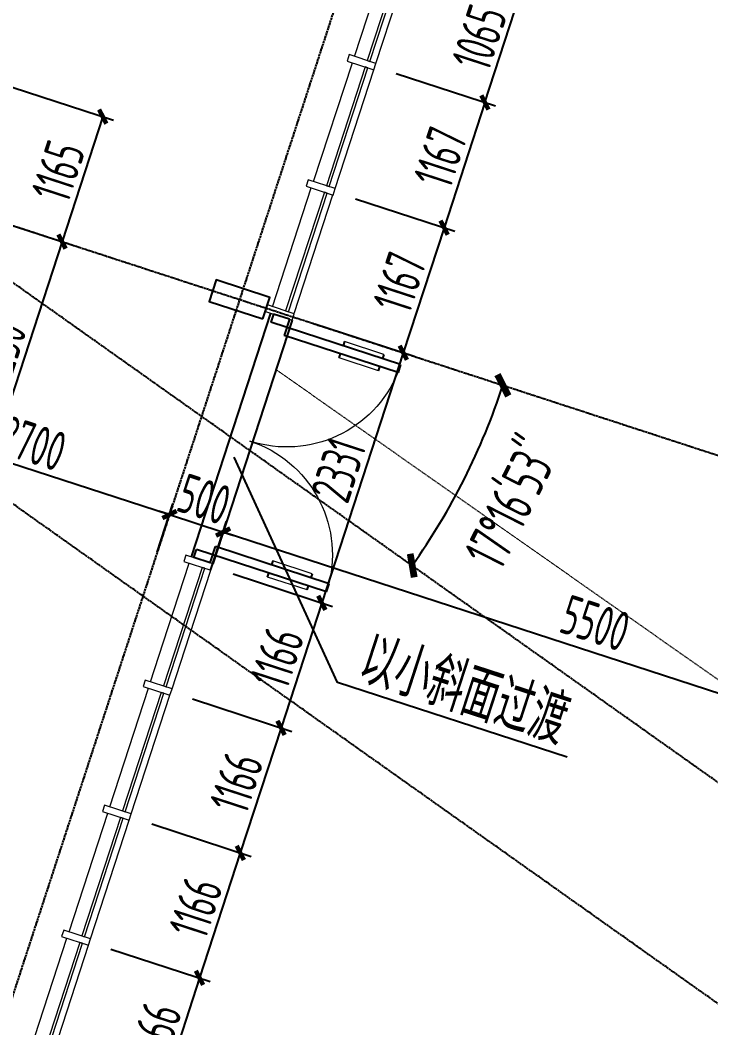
# Model space of a CAD drawing. Header units: millimetres. Extents: x 11639278 to 23698211, y -13072636 to -5537337.
# Drawn here: x 11867019 to 11873141, y -6338168 to -6329234 of the extents above; entities that cross this region are included whole.
import ezdxf
from ezdxf.enums import TextEntityAlignment as Align

# ---------------------------------------------------------------- set-up
doc = ezdxf.new("R2010")
doc.units = ezdxf.units.MM
doc.header["$LTSCALE"] = 10
for name, pattern in [('A2-RG-AXIS$0$CENTER', [2, 1.25, -0.25, 0.25, -0.25]), ('A2-RG-AXIS$0$DOTE', [2.42, 2, -0.2, 0.02, -0.2]), ('A2-RI-F1$0$Overhead 1_16_', [2.579687, 1.5875, -0.992188])]:
    doc.linetypes.add(name, pattern=pattern)
for name, color, linetype in [('A2-RB-F1$0$A-DIMS-100', 1, 'Continuous'), ('A2-RG-AXIS$0$A-DIMS-100', 1, 'Continuous'), ('A2-RG-AXIS$0$A-GRID', 1, 'A2-RG-AXIS$0$CENTER'), ('A2-RI-F1$0$A-COLS-PLAN-C', 7, 'Continuous'), ('A2-RI-F1$0$A-DOOR', 32, 'Continuous'), ('A2-RI-F1$0$A-GLAZ', 140, 'Continuous'), ('A2-RI-F1$0$A-ROOF-EDGE', 2, 'Continuous'), ('A2-RI-F1$0$A-SYMB', 4, 'Continuous'), ('A2-RI-F1$0$A-SYMB-AREA', 4, 'Continuous'), ('A2-RI-F1$0$A-SYMB-NAME', 4, 'Continuous'), ('A2-RI-F1$0$WINDOW_TEXT', 7, 'Continuous')]:
    doc.layers.add(name, color=color, linetype=linetype)
doc.layers.add('A2-RI-F1$0$A-FLOR-OVHD', color=8, linetype='A2-RI-F1$0$Overhead 1_16_', lineweight=5)
doc.layers.add('A2-RI-F1$0$A-GLAZ-CWMG', color=3, linetype='Continuous', lineweight=5)
doc.styles.add('A2-RB-F1$0$XD2008', font='hzs.shx', dxfattribs={"width": 0.7, "bigfont": 'hztxt.shx'})
doc.styles.add('A2-RG-AXIS$0$XD2008', font='hzs.shx', dxfattribs={"width": 0.7, "bigfont": 'hztxt.shx'})
doc.styles.add('A2-RI-F1$0$ECADI', font='hzs.shx', dxfattribs={"width": 0.7, "bigfont": 'hztxt.shx'})
doc.styles.add('A2-RI-F1$0$SIMPLEX', font='simplex.shx', dxfattribs={"width": 0.7})
doc.dimstyles.new('A2-RB-F1$0$XD100$0', dxfattribs={"dimscale": 100, "dimtxt": 3.5, "dimasz": 1, "dimexe": 1, "dimexo": 2, "dimgap": 0.5, "dimtad": 1, "dimdec": 0, "dimdsep": 46, "dimtxsty": 'A2-RB-F1$0$XD2008', "dimblk1": 'A2-RB-F1$0$_ArchTick', "dimblk2": 'A2-RB-F1$0$_ArchTick', "dimsah": 1, "dimcen": 2.5, "dimclrt": 4, "dimaunit": 1, "dimadec": 0, "dimazin": 0, "dimtfac": 1, "dimtdec": 0, "dimtix": 1, "dimtmove": 1, "dimatfit": 3, "dimfxl": 0, "dimtolj": 1, "dimtzin": 0, "dimarcsym": 0})
doc.dimstyles.new('A2-RG-AXIS$0$XD150', dxfattribs={"dimscale": 300, "dimtxt": 2.5, "dimasz": 1.5, "dimexe": 1, "dimexo": 2, "dimgap": 0.5, "dimtad": 1, "dimdec": 0, "dimdsep": 46, "dimtxsty": 'A2-RG-AXIS$0$XD2008', "dimcen": 2.5, "dimclrt": 4, "dimaunit": 1, "dimadec": 3, "dimazin": 0, "dimtfac": 1, "dimtdec": 0, "dimtmove": 2, "dimatfit": 3, "dimfxl": 0, "dimtolj": 1, "dimtzin": 0, "dimarcsym": 0})

# ---------------------------------------------------------------- blocks, each defined once
blk = doc.blocks.new('A2-RI-F1$0$System Panel - Glazed-5394237-Documents - Level 1')
at = {"layer": 'A2-RI-F1$0$A-GLAZ', "lineweight": 13}
for p, q in [((552.8, 44.4), (-552.8, 44.4)), ((-552.8, 44.4), (-552.8, 19.1)), ((-552.8, 19.1), (552.8, 19.1)), ((552.8, 19.1), (552.8, 44.4))]:
    blk.add_line(p, q, dxfattribs=at)
blk = doc.blocks.new('A2-RI-F1$0$System Panel - Glazed-5394239-Documents - Level 1')
at = {"layer": 'A2-RI-F1$0$A-GLAZ', "lineweight": 13}
for p, q in [((552.8, 44.4), (-552.8, 44.4)), ((-552.8, 44.4), (-552.8, 19)), ((-552.8, 19), (552.8, 19)), ((552.8, 19), (552.8, 44.4))]:
    blk.add_line(p, q, dxfattribs=at)
blk = doc.blocks.new('A2-RI-F1$0$System Panel - Glazed-5342002-Documents - Level 1')
at = {"layer": 'A2-RI-F1$0$A-GLAZ', "lineweight": 13}
for p, q in [((553.4, 44.4), (-553.4, 44.4)), ((-553.4, 44.4), (-553.4, 19.1)), ((-553.4, 19.1), (553.4, 19.1)), ((553.4, 19.1), (553.4, 44.4))]:
    blk.add_line(p, q, dxfattribs=at)
blk = doc.blocks.new('A2-RI-F1$0$System Panel - Glazed-5395977-Documents - Level 1')
at = {"layer": 'A2-RI-F1$0$A-GLAZ', "lineweight": 13}
for p, q in [((480.7, 44.4), (-480.7, 44.4)), ((-480.7, 44.4), (-480.7, 19.1)), ((-480.7, 19.1), (480.7, 19.1)), ((480.7, 19.1), (480.7, 44.4))]:
    blk.add_line(p, q, dxfattribs=at)
blk = doc.blocks.new('A2-RI-F1$0$Rectangular Mullion - 60mm x 200mm-5341992-Documents - Level 1')
at = {"layer": 'A2-RI-F1$0$A-GLAZ-CWMG', "lineweight": 20}
for p, q in [((-30, 150.1), (30, 150.1)), ((-30, -100), (-30, 150.1)), ((30, 150.1), (30, -100)), ((30, -100), (-30, -100))]:
    blk.add_line(p, q, dxfattribs=at)
blk = doc.blocks.new('A2-RI-F1$0$Rectangular Mullion - 60mm x 200mm-4987448-Documents - Level 1')
at = {"layer": 'A2-RI-F1$0$A-GLAZ-CWMG'}
for p, q in [((91087, -13490.6), (91109.6, -13490.6)), ((91087, -14526), (91087, -13490.6)), ((91287, -14526), (91287, -13564.6))]:
    blk.add_line(p, q, dxfattribs=at)
blk = doc.blocks.new('A2-RI-F1$0$System Panel - Glazed-5395979-Documents - Level 1')
at = {"layer": 'A2-RI-F1$0$A-GLAZ', "lineweight": 13}
for p, q in [((552.8, 44.4), (-552.8, 44.4)), ((-552.8, 44.4), (-552.8, 19.1)), ((-552.8, 19.1), (552.8, 19.1)), ((552.8, 19.1), (552.8, 44.4))]:
    blk.add_line(p, q, dxfattribs=at)
blk = doc.blocks.new('A2-RI-F1$0$System Panel - Glazed-5396003-Documents - Level 1')
at = {"layer": 'A2-RI-F1$0$A-GLAZ', "lineweight": 13}
for p, q in [((553.6, 44.4), (-553.6, 44.4)), ((-553.6, 44.4), (-553.6, 19)), ((-553.6, 19), (553.6, 19)), ((553.6, 19), (553.6, 44.4))]:
    blk.add_line(p, q, dxfattribs=at)
blk = doc.blocks.new('A2-RI-F1$0$Rectangular Mullion - 60mm x 200mm-5341991-Documents - Level 1')
at = {"layer": 'A2-RI-F1$0$A-GLAZ-CWMG', "lineweight": 20}
for p, q in [((-30, 150), (30, 150)), ((-30, -100), (-30, 150)), ((30, 150), (30, -100)), ((30, -100), (-30, -100))]:
    blk.add_line(p, q, dxfattribs=at)
blk = doc.blocks.new('A2-RI-F1$0$System Panel - Glazed-5395988-Documents - Level 1')
at = {"layer": 'A2-RI-F1$0$A-GLAZ', "lineweight": 13}
for p, q in [((552.8, 44.4), (-552.8, 44.4)), ((-552.8, 44.4), (-552.8, 19.1)), ((-552.8, 19.1), (552.8, 19.1)), ((552.8, 19.1), (552.8, 44.4))]:
    blk.add_line(p, q, dxfattribs=at)
blk = doc.blocks.new('A2-RI-F1$0$Rectangular Mullion - 60mm x 200mm-5394225-Documents - Level 1')
at = {"layer": 'A2-RI-F1$0$A-GLAZ-CWMG'}
for p, q in [((91087, -21522.6), (91087, -20416.9)), ((91287, -21522.6), (91287, -20416.9))]:
    blk.add_line(p, q, dxfattribs=at)
blk = doc.blocks.new('A2-RI-F1$0$Rectangular Mullion - 60mm x 200mm-5394228-Documents - Level 1')
at = {"layer": 'A2-RI-F1$0$A-GLAZ-CWMG'}
for p, q in [((91087, -19994.5), (91087, -19251.3)), ((91287, -19994.5), (91287, -19251.3))]:
    blk.add_line(p, q, dxfattribs=at)
blk = doc.blocks.new('A2-RI-F1$0$Rectangular Mullion - 60mm x 200mm-5394229-Documents - Level 1')
at = {"layer": 'A2-RI-F1$0$A-GLAZ-CWMG'}
for p, q in [((91087, -20356.9), (91087, -19994.5)), ((91287, -20356.9), (91287, -19994.5))]:
    blk.add_line(p, q, dxfattribs=at)
blk = doc.blocks.new('A2-RI-F1$0$Rectangular Mullion - 60mm x 200mm-5394235-Documents - Level 1')
at = {"layer": 'A2-RI-F1$0$A-GLAZ-CWMG'}
for p, q in [((91087, -22688.2), (91087, -21582.6)), ((91287, -22688.2), (91287, -21582.6))]:
    blk.add_line(p, q, dxfattribs=at)
blk = doc.blocks.new('A2-RI-F1$0$$DorLib2D$00000011')
for p, q in [((-0.4667, 0.4709), (-0.4667, -0.0625)), ((-0.4667, 0.4709), (-0.4333, 0.4709)), ((-0.4333, 0.4709), (-0.4333, 0.0042)), ((0.4333, 0.4709), (0.4333, 0.0042)), ((0.4667, 0.4709), (0.4333, 0.4709)), ((0.4667, 0.4709), (0.4667, -0.0625)), ((-0.4833, 0.3962), (-0.4667, 0.3962)), ((-0.4167, 0.3962), (-0.4333, 0.3962)), ((0.4167, 0.3962), (0.4333, 0.3962)), ((0.4833, 0.3962), (0.4667, 0.3962)), ((-0.4833, 0.2346), (-0.4667, 0.2346)), ((-0.4167, 0.2346), (-0.4333, 0.2346)), ((0.4167, 0.2346), (0.4333, 0.2346)), ((0.4833, 0.2346), (0.4667, 0.2346)), ((-0.5, 0.0042), (-0.4333, 0.0042)), ((-0.5, 0.0042), (-0.5, -0.0625)), ((0.5, 0.0042), (0.4333, 0.0042)), ((0.5, 0.0042), (0.5, -0.0625)), ((-0.5, -0.0625), (-0.4667, -0.0625)), ((0.5, -0.0625), (0.4667, -0.0625))]:
    blk.add_line(p, q)
at = {"lineweight": 13}
for p, q in [((-0.4833, 0.3962), (-0.4833, 0.2346)), ((-0.4167, 0.3962), (-0.4167, 0.2346)), ((0.4167, 0.3962), (0.4167, 0.2346)), ((0.4833, 0.3962), (0.4833, 0.2346))]:
    blk.add_line(p, q, dxfattribs=at)
for centre, start, end in [((-0.4667, 0.0042), 0, 85.904), ((0.4667, 0.0042), 94.096, 180)]:
    blk.add_arc(centre, 0.4667, start, end, dxfattribs=at)
blk = doc.blocks.new('A2-RI-F1$0$door-doublewing')
at = {"layer": 'A2-RI-F1$0$A-DOOR', "color": 4, "xscale": -0.9999999999999998, "rotation": 180}
blk.add_blockref('A2-RI-F1$0$$DorLib2D$00000011', (0, -0.0291), dxfattribs=at)
at = {"layer": 'A2-RI-F1$0$WINDOW_TEXT', "style": 'A2-RI-F1$0$SIMPLEX', "flags": 9}
blk.add_attdef('A', text='', height=1, dxfattribs=at).set_placement((0, 1.5), align=Align.MIDDLE)
blk = doc.blocks.new('A2-RI-F1$0$5erhfh')
at = {"layer": 'A2-RI-F1$0$A-SYMB-AREA', "style": 'A2-RI-F1$0$ECADI', "width": 0.7}
blk.add_attdef('340M2', text='', height=2.5, dxfattribs=at).set_placement((0, 1.25), align=Align.MIDDLE_LEFT)
at = {"layer": 'A2-RI-F1$0$A-SYMB-NAME', "style": 'A2-RI-F1$0$ECADI', "width": 0.7}
blk.add_attdef('CHINESENAME', (-12.292, 3.087), '', height=4.5, dxfattribs=at)
blk = doc.blocks.new('A2-RI-F1')
at = {"layer": 'A2-RI-F1$0$A-COLS-PLAN-C'}
blk.add_lwpolyline([(11869170.9, -6331883.1), (11869232.9, -6331692.9), (11868757.5, -6331538), (11868695.5, -6331728.1)], close=True, dxfattribs=at)
at = {"layer": 'A2-RI-F1$0$A-FLOR-OVHD', "ltscale": 0.3}
blk.add_line((11869287.4, -6332332.3), (11875707.9, -6336836.7), dxfattribs=at)
at = {"layer": 'A2-RI-F1$0$A-GLAZ-CWMG'}
for p, q in [((11869620.5, -6330665.6), (11869963.6, -6329612.9)), ((11869810.7, -6330727.6), (11870153.8, -6329674.9)), ((11869256.3, -6331774.5), (11869599.4, -6330721.8)), ((11869446.5, -6331836.4), (11869789.6, -6330783.8)), ((11867091.5, -6338424.5), (11867434.1, -6337373.3)), ((11867281.7, -6338486.4), (11867624.3, -6337435.3))]:
    blk.add_line(p, q, dxfattribs=at)
at = {"layer": 'A2-RI-F1$0$A-ROOF-EDGE'}
for p, q in [((11868536.4, -6333991.5), (11869240.3, -6331832)), ((11869430.5, -6331893.9), (11868726.6, -6334053.5))]:
    blk.add_line(p, q, dxfattribs=at)
at = {"layer": 'A2-RI-F1$0$A-SYMB'}
blk.add_lwpolyline([(11871866.2, -6335768.7), (11869830.8, -6335107.3), (11868915.7, -6333107.4)], dxfattribs=at)
ref = blk.add_blockref('A2-RI-F1$0$5erhfh', (11871062.9, -6335763.1), dxfattribs=dict(xscale=100, yscale=100, zscale=100, rotation=342))
ref.add_attrib('CHINESENAME', '以小斜面过渡', (11869989.3, -6335089.7), dxfattribs={"layer": 'A2-RI-F1$0$A-SYMB-NAME', "height": 450, "rotation": 342, "style": 'A2-RI-F1$0$ECADI', "width": 0.7})
at = {"layer": 'A2-RI-F1$0$A-DOOR', "xscale": 2271.344352925669, "yscale": 2271.344352925669, "zscale": 2271.344352925669, "rotation": 71.9467479267347}
blk.add_blockref('A2-RI-F1$0$door-doublewing', (11868983.4, -6332942.7), dxfattribs=at)
at = {"layer": 'A2-RI-F1$0$A-GLAZ', "rotation": 251.9467478914332}
for name, p in [('A2-RI-F1$0$System Panel - Glazed-5395977-Documents - Level 1', (11870226.2, -6329129.8)), ('A2-RI-F1$0$System Panel - Glazed-5396003-Documents - Level 1', (11869887.1, -6330170.2)), ('A2-RI-F1$0$System Panel - Glazed-5342002-Documents - Level 1', (11869525.5, -6331279.8)), ('A2-RI-F1$0$System Panel - Glazed-5395979-Documents - Level 1', (11868441.6, -6334605.1)), ('A2-RI-F1$0$System Panel - Glazed-5394237-Documents - Level 1', (11868080.4, -6335713.4)), ('A2-RI-F1$0$System Panel - Glazed-5394239-Documents - Level 1', (11867719.1, -6336821.6)), ('A2-RI-F1$0$System Panel - Glazed-5395988-Documents - Level 1', (11867357.9, -6337929.9))]:
    blk.add_blockref(name, p, dxfattribs=at)
at = {"layer": 'A2-RI-F1$0$A-GLAZ-CWMG', "rotation": 341.9467479425516}
for name in ['A2-RI-F1$0$Rectangular Mullion - 60mm x 200mm-4987448-Documents - Level 1', 'A2-RI-F1$0$Rectangular Mullion - 60mm x 200mm-5394228-Documents - Level 1', 'A2-RI-F1$0$Rectangular Mullion - 60mm x 200mm-5394229-Documents - Level 1', 'A2-RI-F1$0$Rectangular Mullion - 60mm x 200mm-5394225-Documents - Level 1', 'A2-RI-F1$0$Rectangular Mullion - 60mm x 200mm-5394235-Documents - Level 1']:
    blk.add_blockref(name, (11787881.1, -6287517.1), dxfattribs=at)
at = {"layer": 'A2-RI-F1$0$A-GLAZ-CWMG', "extrusion": (0, 0, -1), "rotation": 288.0532521085668}
for name, p in [('A2-RI-F1$0$Rectangular Mullion - 60mm x 200mm-5341991-Documents - Level 1', (-11870068, -6329615.4)), ('A2-RI-F1$0$Rectangular Mullion - 60mm x 200mm-5341992-Documents - Level 1', (-11869706.3, -6330725.1)), ('A2-RI-F1$0$Rectangular Mullion - 60mm x 200mm-5341992-Documents - Level 1', (-11869344.7, -6331834.4)), ('A2-RI-F1$0$Rectangular Mullion - 60mm x 200mm-5341992-Documents - Level 1', (-11868622.2, -6334051)), ('A2-RI-F1$0$Rectangular Mullion - 60mm x 200mm-5341992-Documents - Level 1', (-11868261, -6335159.3)), ('A2-RI-F1$0$Rectangular Mullion - 60mm x 200mm-5341992-Documents - Level 1', (-11867899.7, -6336267.5)), ('A2-RI-F1$0$Rectangular Mullion - 60mm x 200mm-5341992-Documents - Level 1', (-11867538.5, -6337375.8))]:
    blk.add_blockref(name, p, dxfattribs=at)
blk = doc.blocks.new('A2-RG-AXIS$0$_ArchTick')
at = {"color": 0, "linetype": 'ByBlock', "const_width": 0.4}
blk.add_lwpolyline([(-0.5, -0.5), (0.5, 0.5)], dxfattribs=at)
blk = doc.blocks.new('*D792')
at = {"layer": 'A2-RG-AXIS$0$A-DIMS-100', "color": 0, "lineweight": -2, "ltscale": 3, "transparency": 16777216}
blk.add_arc((11865636.6, -6330625.9), 5954.3, 324.66558, 341.94704, dxfattribs=at)
at = {"layer": 'Defpoints', "color": 0, "ltscale": 3, "transparency": 16777216}
for p in [(11846413.5, -6316997.8), (11840967.2, -6322585.1), (11870815.2, -6333564.6), (11878927.9, -6334958.1), (11876238.4, -6338141.9)]:
    blk.add_point(p, dxfattribs=at)
at = {"layer": 'A2-RG-AXIS$0$A-DIMS-100', "color": 0, "lineweight": -2, "ltscale": 3, "transparency": 16777216, "xscale": 150, "yscale": 150, "zscale": 150}
for p, rotation in [((11871297.8, -6332471.1), 71.94704049334831), ((11870494.1, -6334069.5), 234.6655761921282)]:
    blk.add_blockref('A2-RG-AXIS$0$_ArchTick', p, dxfattribs=dict(at, rotation=rotation))
at = {"layer": 'A2-RG-AXIS$0$A-DIMS-100', "color": 4, "ltscale": 3, "transparency": 16777216, "insert": (11871378.1, -6333512.8), "char_height": 375, "attachment_point": 5, "rotation": 63.30631, "style": 'A2-RG-AXIS$0$XD2008'}
blk.add_mtext('\\A1;17°16\'53"', dxfattribs=at)
blk = doc.blocks.new('A2-RB-F1$0$_ArchTick')
at = {"color": 0, "linetype": 'ByBlock', "const_width": 0.4}
blk.add_lwpolyline([(-0.5, -0.5), (0.5, 0.5)], dxfattribs=at)
blk = doc.blocks.new('*D1609')
at = {"layer": 'A2-RB-F1$0$A-DIMS-100', "color": 0, "lineweight": -2, "transparency": 16777216}
for p, q in [((11865667.4, -6333113), (11865806.7, -6332685.6)), ((11865775.7, -6332780.7), (11868342.8, -6333617.4)), ((11868234.5, -6333949.7), (11868373.8, -6333522.3))]:
    blk.add_line(p, q, dxfattribs=at)
at = {"layer": 'Defpoints', "color": 0, "transparency": 16777216}
for p in [(11865605.4, -6333303.2), (11868342.8, -6333617.4), (11868172.5, -6334139.9)]:
    blk.add_point(p, dxfattribs=at)
at = {"layer": 'A2-RB-F1$0$A-DIMS-100', "color": 0, "lineweight": -2, "transparency": 16777216, "xscale": 100, "yscale": 100, "zscale": 100}
for p, rotation in [((11865775.7, -6332780.7), 161.9470385818917), ((11868342.8, -6333617.4), 341.9470385818917)]:
    blk.add_blockref('A2-RB-F1$0$_ArchTick', p, dxfattribs=dict(at, rotation=rotation))
at = {"layer": 'A2-RB-F1$0$A-DIMS-100', "color": 4, "transparency": 16777216, "insert": (11867129, -6332985.1), "char_height": 350, "attachment_point": 5, "rotation": 341.94704, "style": 'A2-RB-F1$0$XD2008'}
blk.add_mtext('\\A1;2700', dxfattribs=at)
blk = doc.blocks.new('*D1610')
at = {"layer": 'A2-RB-F1$0$A-DIMS-100', "color": 0, "lineweight": -2, "transparency": 16777216}
for p, q in [((11868234.5, -6333949.7), (11868373.8, -6333522.3)), ((11868342.8, -6333617.4), (11868247.8, -6333586.4)), ((11868342.8, -6333617.4), (11868818.2, -6333772.3)), ((11868709.9, -6334104.7), (11868849.2, -6333677.3)), ((11868818.2, -6333772.3), (11868913.3, -6333803.3))]:
    blk.add_line(p, q, dxfattribs=at)
at = {"layer": 'Defpoints', "color": 0, "transparency": 16777216}
for p in [(11868818.2, -6333772.3), (11868172.5, -6334139.9), (11868647.9, -6334294.8)]:
    blk.add_point(p, dxfattribs=at)
at = {"layer": 'A2-RB-F1$0$A-DIMS-100', "color": 0, "lineweight": -2, "transparency": 16777216, "xscale": 100, "yscale": 100, "zscale": 100}
for p, rotation in [((11868342.8, -6333617.4), 341.9467486484336), ((11868818.2, -6333772.3), 161.9467486484336)]:
    blk.add_blockref('A2-RB-F1$0$_ArchTick', p, dxfattribs=dict(at, rotation=rotation))
at = {"layer": 'A2-RB-F1$0$A-DIMS-100', "color": 4, "transparency": 16777216, "insert": (11868650.2, -6333480.9), "char_height": 350, "attachment_point": 5, "rotation": 341.94675, "style": 'A2-RB-F1$0$XD2008'}
blk.add_mtext('\\A1;500', dxfattribs=at)
blk = doc.blocks.new('*D1521')
at = {"layer": 'A2-RB-F1$0$A-DIMS-100', "color": 0, "lineweight": -2, "transparency": 16777216}
for p, q in [((11866948.5, -6329828.1), (11867846.2, -6330120.7)), ((11867751.1, -6330089.7), (11867390.1, -6331197.4)), ((11866587.4, -6330935.8), (11867485.2, -6331228.4))]:
    blk.add_line(p, q, dxfattribs=at)
at = {"layer": 'Defpoints', "color": 0, "transparency": 16777216}
for p in [(11866758.3, -6329766.1), (11866397.3, -6330873.8), (11867390.1, -6331197.4)]:
    blk.add_point(p, dxfattribs=at)
at = {"layer": 'A2-RB-F1$0$A-DIMS-100', "color": 0, "lineweight": -2, "transparency": 16777216, "xscale": 100, "yscale": 100, "zscale": 100}
for p, rotation in [((11867751.1, -6330089.7), 71.94704049331617), ((11867390.1, -6331197.4), 251.9470404933161)]:
    blk.add_blockref('A2-RB-F1$0$_ArchTick', p, dxfattribs=dict(at, rotation=rotation))
at = {"layer": 'A2-RB-F1$0$A-DIMS-100', "color": 4, "transparency": 16777216, "insert": (11867356.7, -6330573.9), "char_height": 350, "attachment_point": 5, "rotation": 71.94704, "style": 'A2-RB-F1$0$XD2008'}
blk.add_mtext('\\A1;1165', dxfattribs=at)
blk = doc.blocks.new('*D1351')
at = {"layer": 'A2-RB-F1$0$A-DIMS-100', "color": 0, "lineweight": -2, "transparency": 16777216}
for p, q in [((11868709.9, -6334104.7), (11868849.2, -6333677.3)), ((11874047.7, -6335476.8), (11868818.2, -6333772.3)), ((11873939.4, -6335809.2), (11874078.7, -6335381.8))]:
    blk.add_line(p, q, dxfattribs=at)
at = {"layer": 'Defpoints', "color": 0, "transparency": 16777216}
for p in [(11868818.2, -6333772.3), (11868647.9, -6334294.8), (11873877.4, -6335999.4)]:
    blk.add_point(p, dxfattribs=at)
at = {"layer": 'A2-RB-F1$0$A-DIMS-100', "color": 0, "lineweight": -2, "transparency": 16777216, "xscale": 100, "yscale": 100, "zscale": 100}
for p, rotation in [((11868818.2, -6333772.3), 161.9470652825233), ((11874047.7, -6335476.8), 341.9470652825233)]:
    blk.add_blockref('A2-RB-F1$0$_ArchTick', p, dxfattribs=dict(at, rotation=rotation))
at = {"layer": 'A2-RB-F1$0$A-DIMS-100', "color": 4, "transparency": 16777216, "insert": (11872116.2, -6334579.9), "char_height": 350, "attachment_point": 5, "rotation": 341.94707, "style": 'A2-RB-F1$0$XD2008'}
blk.add_mtext('\\A1;5500', dxfattribs=at)
blk = doc.blocks.new('*D1170')
at = {"layer": 'A2-RB-F1$0$A-DIMS-100', "color": 0, "lineweight": -2, "transparency": 16777216}
for p, q in [((11870353, -6329708.4), (11871233.5, -6329995.4)), ((11871138.4, -6329964.4), (11870776.7, -6331074.1)), ((11869991.4, -6330818.1), (11870871.8, -6331105))]:
    blk.add_line(p, q, dxfattribs=at)
at = {"layer": 'Defpoints', "color": 0, "transparency": 16777216}
for p in [(11870162.9, -6329646.4), (11869801.2, -6330756.1), (11870776.7, -6331074.1)]:
    blk.add_point(p, dxfattribs=at)
at = {"layer": 'A2-RB-F1$0$A-DIMS-100', "color": 0, "lineweight": -2, "transparency": 16777216, "xscale": 100, "yscale": 100, "zscale": 100}
for p, rotation in [((11871138.4, -6329964.4), 71.94704049331521), ((11870776.7, -6331074.1), 251.9470404933152)]:
    blk.add_blockref('A2-RB-F1$0$_ArchTick', p, dxfattribs=dict(at, rotation=rotation))
at = {"layer": 'A2-RB-F1$0$A-DIMS-100', "color": 4, "transparency": 16777216, "insert": (11870743.7, -6330449.5), "char_height": 350, "attachment_point": 5, "rotation": 71.94704, "style": 'A2-RB-F1$0$XD2008'}
blk.add_mtext('\\A1;1167', dxfattribs=at)
blk = doc.blocks.new('*D1171')
at = {"layer": 'A2-RB-F1$0$A-DIMS-100', "color": 0, "lineweight": -2, "transparency": 16777216}
for p, q in [((11869991.4, -6330818.1), (11870871.8, -6331105)), ((11870776.7, -6331074.1), (11870415.2, -6332183.4)), ((11869629.8, -6331927.4), (11870510.2, -6332214.4))]:
    blk.add_line(p, q, dxfattribs=at)
at = {"layer": 'Defpoints', "color": 0, "transparency": 16777216}
for p in [(11869801.2, -6330756.1), (11869439.6, -6331865.4), (11870415.2, -6332183.4)]:
    blk.add_point(p, dxfattribs=at)
at = {"layer": 'A2-RB-F1$0$A-DIMS-100', "color": 0, "lineweight": -2, "transparency": 16777216, "xscale": 100, "yscale": 100, "zscale": 100}
for p, rotation in [((11870776.7, -6331074.1), 71.94704049338117), ((11870415.2, -6332183.4), 251.9470404933812)]:
    blk.add_blockref('A2-RB-F1$0$_ArchTick', p, dxfattribs=dict(at, rotation=rotation))
at = {"layer": 'A2-RB-F1$0$A-DIMS-100', "color": 4, "transparency": 16777216, "insert": (11870382, -6331559), "char_height": 350, "attachment_point": 5, "rotation": 71.94704, "style": 'A2-RB-F1$0$XD2008'}
blk.add_mtext('\\A1;1167', dxfattribs=at)
blk = doc.blocks.new('*D1172')
at = {"layer": 'A2-RB-F1$0$A-DIMS-100', "color": 0, "lineweight": -2, "transparency": 16777216}
for p, q in [((11870683.2, -6328695.4), (11871563.7, -6328982.4)), ((11871138.4, -6329964.4), (11871468.6, -6328951.4)), ((11870353, -6329708.4), (11871233.5, -6329995.4))]:
    blk.add_line(p, q, dxfattribs=at)
at = {"layer": 'Defpoints', "color": 0, "transparency": 16777216}
for p in [(11870493.1, -6328633.4), (11871468.6, -6328951.4), (11870162.9, -6329646.4)]:
    blk.add_point(p, dxfattribs=at)
at = {"layer": 'A2-RB-F1$0$A-DIMS-100', "color": 0, "lineweight": -2, "transparency": 16777216, "xscale": 100, "yscale": 100, "zscale": 100}
for p, rotation in [((11871468.6, -6328951.4), 71.94704049339302), ((11871138.4, -6329964.4), 251.947040493393)]:
    blk.add_blockref('A2-RB-F1$0$_ArchTick', p, dxfattribs=dict(at, rotation=rotation))
at = {"layer": 'A2-RB-F1$0$A-DIMS-100', "color": 4, "transparency": 16777216, "insert": (11871089.6, -6329388.1), "char_height": 350, "attachment_point": 5, "rotation": 71.94704, "style": 'A2-RB-F1$0$XD2008'}
blk.add_mtext('\\A1;1065', dxfattribs=at)
blk = doc.blocks.new('*D1173')
at = {"layer": 'A2-RB-F1$0$A-DIMS-100', "color": 0, "lineweight": -2, "transparency": 16777216}
for p, q in [((11869629.8, -6331927.4), (11870510.2, -6332214.4)), ((11870415.1, -6332183.4), (11869692.7, -6334400)), ((11868907.3, -6334144), (11869787.7, -6334431))]:
    blk.add_line(p, q, dxfattribs=at)
at = {"layer": 'Defpoints', "color": 0, "transparency": 16777216}
for p in [(11869439.6, -6331865.5), (11868717.1, -6334082), (11869692.7, -6334400)]:
    blk.add_point(p, dxfattribs=at)
at = {"layer": 'A2-RB-F1$0$A-DIMS-100', "color": 0, "lineweight": -2, "transparency": 16777216, "xscale": 100, "yscale": 100, "zscale": 100}
for p, rotation in [((11870415.1, -6332183.4), 71.94704049338732), ((11869692.7, -6334400), 251.9470404933873)]:
    blk.add_blockref('A2-RB-F1$0$_ArchTick', p, dxfattribs=dict(at, rotation=rotation))
at = {"layer": 'A2-RB-F1$0$A-DIMS-100', "color": 4, "transparency": 16777216, "insert": (11869840, -6333222), "char_height": 350, "attachment_point": 5, "rotation": 71.94704, "style": 'A2-RB-F1$0$XD2008'}
blk.add_mtext('\\A1;2331', dxfattribs=at)
blk = doc.blocks.new('*D1174')
at = {"layer": 'A2-RB-F1$0$A-DIMS-100', "color": 0, "lineweight": -2, "transparency": 16777216}
for p, q in [((11868907.3, -6334144), (11869787.7, -6334431)), ((11869692.7, -6334400), (11869331.4, -6335508.2)), ((11868546.1, -6335252.2), (11869426.5, -6335539.2))]:
    blk.add_line(p, q, dxfattribs=at)
at = {"layer": 'Defpoints', "color": 0, "transparency": 16777216}
for p in [(11868717.1, -6334082), (11868355.9, -6335190.3), (11869331.4, -6335508.2)]:
    blk.add_point(p, dxfattribs=at)
at = {"layer": 'A2-RB-F1$0$A-DIMS-100', "color": 0, "lineweight": -2, "transparency": 16777216, "xscale": 100, "yscale": 100, "zscale": 100}
for p, rotation in [((11869692.7, -6334400), 71.94704049330595), ((11869331.4, -6335508.2), 251.9470404933059)]:
    blk.add_blockref('A2-RB-F1$0$_ArchTick', p, dxfattribs=dict(at, rotation=rotation))
at = {"layer": 'A2-RB-F1$0$A-DIMS-100', "color": 4, "transparency": 16777216, "insert": (11869298.1, -6334884.4), "char_height": 350, "attachment_point": 5, "rotation": 71.94704, "style": 'A2-RB-F1$0$XD2008'}
blk.add_mtext('\\A1;1166', dxfattribs=at)
blk = doc.blocks.new('*D1175')
at = {"layer": 'A2-RB-F1$0$A-DIMS-100', "color": 0, "lineweight": -2, "transparency": 16777216}
for p, q in [((11868546.1, -6335252.2), (11869426.5, -6335539.2)), ((11869331.4, -6335508.2), (11868970.2, -6336616.5)), ((11868184.8, -6336360.5), (11869065.3, -6336647.5))]:
    blk.add_line(p, q, dxfattribs=at)
at = {"layer": 'Defpoints', "color": 0, "transparency": 16777216}
for p in [(11868355.9, -6335190.3), (11867994.7, -6336298.5), (11868970.2, -6336616.5)]:
    blk.add_point(p, dxfattribs=at)
at = {"layer": 'A2-RB-F1$0$A-DIMS-100', "color": 0, "lineweight": -2, "transparency": 16777216, "xscale": 100, "yscale": 100, "zscale": 100}
for p, rotation in [((11869331.4, -6335508.2), 71.947040493393), ((11868970.2, -6336616.5), 251.947040493393)]:
    blk.add_blockref('A2-RB-F1$0$_ArchTick', p, dxfattribs=dict(at, rotation=rotation))
at = {"layer": 'A2-RB-F1$0$A-DIMS-100', "color": 4, "transparency": 16777216, "insert": (11868936.9, -6335992.6), "char_height": 350, "attachment_point": 5, "rotation": 71.94704, "style": 'A2-RB-F1$0$XD2008'}
blk.add_mtext('\\A1;1166', dxfattribs=at)
blk = doc.blocks.new('*D1176')
at = {"layer": 'A2-RB-F1$0$A-DIMS-100', "color": 0, "lineweight": -2, "transparency": 16777216}
for p, q in [((11868184.8, -6336360.5), (11869065.3, -6336647.5)), ((11868970.2, -6336616.5), (11868609, -6337724.7)), ((11867823.6, -6337468.8), (11868704.1, -6337755.7))]:
    blk.add_line(p, q, dxfattribs=at)
at = {"layer": 'Defpoints', "color": 0, "transparency": 16777216}
for p in [(11867994.7, -6336298.5), (11867633.5, -6337406.8), (11868609, -6337724.7)]:
    blk.add_point(p, dxfattribs=at)
at = {"layer": 'A2-RB-F1$0$A-DIMS-100', "color": 0, "lineweight": -2, "transparency": 16777216, "xscale": 100, "yscale": 100, "zscale": 100}
for p, rotation in [((11868970.2, -6336616.5), 71.94704049330595), ((11868609, -6337724.7), 251.9470404933059)]:
    blk.add_blockref('A2-RB-F1$0$_ArchTick', p, dxfattribs=dict(at, rotation=rotation))
at = {"layer": 'A2-RB-F1$0$A-DIMS-100', "color": 4, "transparency": 16777216, "insert": (11868575.7, -6337100.9), "char_height": 350, "attachment_point": 5, "rotation": 71.94704, "style": 'A2-RB-F1$0$XD2008'}
blk.add_mtext('\\A1;1166', dxfattribs=at)
blk = doc.blocks.new('*D1177')
at = {"layer": 'A2-RB-F1$0$A-DIMS-100', "color": 0, "lineweight": -2, "transparency": 16777216}
for p, q in [((11867823.6, -6337468.8), (11868704.1, -6337755.7)), ((11868609, -6337724.7), (11868247.8, -6338833)), ((11867462.4, -6338577), (11868342.8, -6338864))]:
    blk.add_line(p, q, dxfattribs=at)
at = {"layer": 'Defpoints', "color": 0, "transparency": 16777216}
for p in [(11867633.5, -6337406.8), (11867272.2, -6338515), (11868247.8, -6338833)]:
    blk.add_point(p, dxfattribs=at)
at = {"layer": 'A2-RB-F1$0$A-DIMS-100', "color": 0, "lineweight": -2, "transparency": 16777216, "xscale": 100, "yscale": 100, "zscale": 100}
for p, rotation in [((11868609, -6337724.7), 71.947040493393), ((11868247.8, -6338833), 251.947040493393)]:
    blk.add_blockref('A2-RB-F1$0$_ArchTick', p, dxfattribs=dict(at, rotation=rotation))
at = {"layer": 'A2-RB-F1$0$A-DIMS-100', "color": 4, "transparency": 16777216, "insert": (11868214.5, -6338209.1), "char_height": 350, "attachment_point": 5, "rotation": 71.94704, "style": 'A2-RB-F1$0$XD2008'}
blk.add_mtext('\\A1;1166', dxfattribs=at)
blk = doc.blocks.new('*D1025')
at = {"layer": 'A2-RB-F1$0$A-DIMS-100', "color": 0, "lineweight": -2, "transparency": 16777216}
for p, q in [((11866587.4, -6330935.8), (11867485.2, -6331228.4)), ((11867390.1, -6331197.4), (11866692.9, -6333336.6)), ((11865890.2, -6333074.9), (11866787.9, -6333367.6))]:
    blk.add_line(p, q, dxfattribs=at)
at = {"layer": 'Defpoints', "color": 0, "transparency": 16777216}
for p in [(11866397.3, -6330873.8), (11865700.1, -6333013), (11866692.9, -6333336.6)]:
    blk.add_point(p, dxfattribs=at)
at = {"layer": 'A2-RB-F1$0$A-DIMS-100', "color": 0, "lineweight": -2, "transparency": 16777216, "xscale": 100, "yscale": 100, "zscale": 100}
for p, rotation in [((11867390.1, -6331197.4), 71.94704018672998), ((11866692.9, -6333336.6), 251.94704018673)]:
    blk.add_blockref('A2-RB-F1$0$_ArchTick', p, dxfattribs=dict(at, rotation=rotation))
at = {"layer": 'A2-RB-F1$0$A-DIMS-100', "color": 4, "transparency": 16777216, "insert": (11866827.6, -6332197.3), "char_height": 350, "attachment_point": 5, "rotation": 71.94704, "style": 'A2-RB-F1$0$XD2008'}
blk.add_mtext('\\A1;2250', dxfattribs=at)
blk = doc.blocks.new('A2-RG-AXIS')
at = {"layer": 'A2-RG-AXIS$0$A-GRID', "linetype": 'A2-RG-AXIS$0$DOTE'}
for p, q in [((11876238.4, -6338141.9), (11846413.5, -6316997.8)), ((11875313.6, -6339447.6), (11845488.2, -6318303.1)), ((11872673.2, -6320331.8), (11859512.5, -6360709)), ((11840967.2, -6322585.1), (11878927.9, -6334958.1))]:
    blk.add_line(p, q, dxfattribs=at)
at = {"layer": 'A2-RG-AXIS$0$A-DIMS-100', "ltscale": 3}
dim = blk.add_angular_dim_2l(base=(11870815.1772, -6333564.6066), line1=((11840967.2378, -6322585.1126), (11878927.9289, -6334958.0925)), line2=((11876238.3543, -6338141.9015), (11846413.5362, -6316997.8396)), dimstyle='A2-RG-AXIS$0$XD150', override={"dimscale": 150, "dimasz": 1, "dimblk": 'A2-RG-AXIS$0$_ArchTick', "dimadec": 4}, dxfattribs=at)
dim.commit()
dim.dimension.update_dxf_attribs({"geometry": '*D792', "text_midpoint": (11871378.0799, -6333512.755)})
blk = doc.blocks.new('A2-RB-F1')
at = {"layer": 'A2-RB-F1$0$A-DIMS-100'}
for p1, p2, distance, picture, middle in [((11870162.9, -6329646.4), (11870493.1, -6328633.4), -1026, '*D1172', (11871089.6, -6329388.1)), ((11870162.9, -6329646.4), (11869801.2, -6330756.1), 1026, '*D1170', (11870743.7, -6330449.5)), ((11866758.3, -6329766.1), (11866397.3, -6330873.8), 1044.2, '*D1521', (11867356.7, -6330573.9)), ((11869801.2, -6330756.1), (11869439.6, -6331865.4), 1026, '*D1171', (11870382, -6331559)), ((11866397.3, -6330873.8), (11865700.1, -6333013), 1044.2, '*D1025', (11866827.6, -6332197.3)), ((11869439.6, -6331865.5), (11868717.1, -6334082), 1026, '*D1173', (11869840, -6333222)), ((11865605.4, -6333303.2), (11868172.5, -6334139.9), 549.6, '*D1609', (11867129, -6332985.1)), ((11868172.5, -6334139.9), (11868647.9, -6334294.8), 549.6, '*D1610', (11868650.2, -6333480.9)), ((11868717.1, -6334082), (11868355.9, -6335190.3), 1026, '*D1174', (11869298.1, -6334884.4)), ((11868355.9, -6335190.3), (11867994.7, -6336298.5), 1026, '*D1175', (11868936.9, -6335992.6)), ((11867994.7, -6336298.5), (11867633.5, -6337406.8), 1026, '*D1176', (11868575.7, -6337100.9)), ((11867633.5, -6337406.8), (11867272.2, -6338515), 1026, '*D1177', (11868214.5, -6338209.1))]:
    dim = blk.add_aligned_dim(p1=p1, p2=p2, distance=distance, dimstyle='A2-RB-F1$0$XD100$0', dxfattribs=at)
    dim.commit()
    dim.dimension.update_dxf_attribs({"geometry": picture, "text_midpoint": middle})
dim = blk.add_linear_dim(base=(11868818.2, -6333772.3), p1=(11873877.4, -6335999.4), p2=(11868647.9, -6334294.8), angle=161.94707, dimstyle='A2-RB-F1$0$XD100$0', dxfattribs=at)
dim.commit()
dim.dimension.update_dxf_attribs({"geometry": '*D1351', "text_midpoint": (11872046.5, -6334793.8), "dimtype": 129})

msp = doc.modelspace()

# ---------------------------------------------------------------- block references
for name in ['A2-RI-F1', 'A2-RB-F1', 'A2-RG-AXIS']:
    msp.add_blockref(name, (0, 0))

doc.saveas('drawing.dxf')
